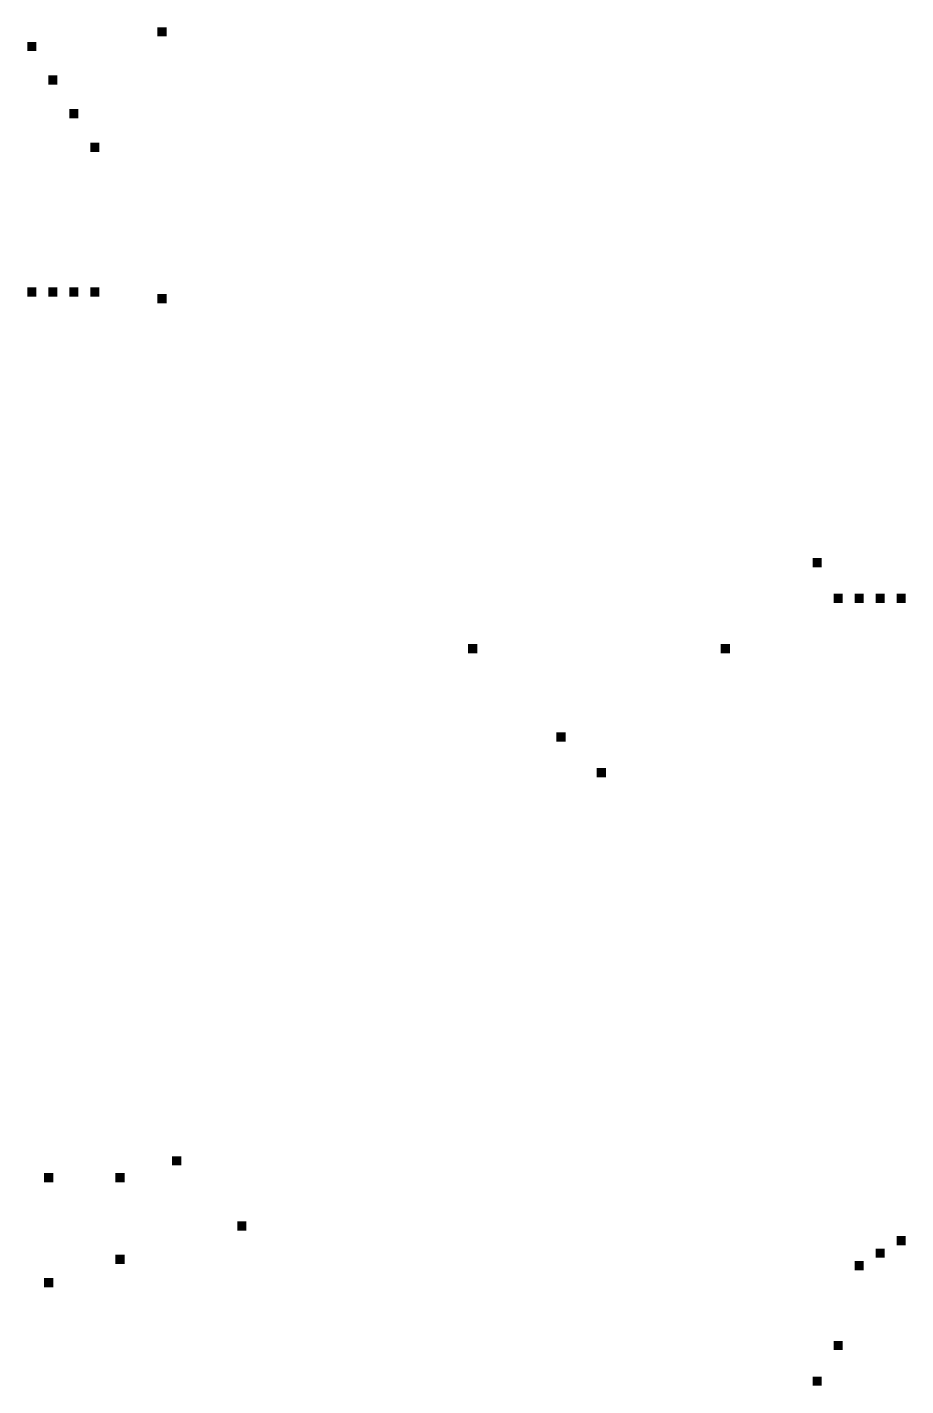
# Model space of a CAD drawing. Extents: x -2.15 to 1.97, y -2.87 to 3.51.
import ezdxf

# ---------------------------------------------------------------- set-up
doc = ezdxf.new("R2010")
doc.units = 0
doc.layers.add('18', color=82, linetype='CONTINUOUS')

# ---------------------------------------------------------------- blocks, each defined once
blk = doc.blocks.new('SQUAREV')
blk.add_solid([(-0.5, -0.5), (0.5, -0.5), (-0.5, 0.5), (0.5, 0.5)])

msp = doc.modelspace()

# ---------------------------------------------------------------- block references
at = {"layer": '18', "xscale": 0.043622, "yscale": 0.043622}
for p in [(-1.515748, 3.484252), (-2.125984, 3.415354), (-2.027559, 3.257874), (-1.929134, 3.100394), (-1.830709, 2.942913), (-2.125984, 2.26378), (-2.027559, 2.26378), (-1.929134, 2.26378), (-1.830709, 2.26378), (-1.515748, 2.232283), (1.555118, 0.994094), (1.653543, 0.826772), (1.751969, 0.826772), (1.850394, 0.826772), (1.948819, 0.826772), (-0.059055, 0.590551), (1.124803, 0.590551), (0.354331, 0.177165), (0.543701, 0.009449), (-1.44685, -1.811024), (-2.047244, -1.889764), (-1.712598, -1.889764), (-1.141732, -2.116142), (1.948819, -2.185039), (1.850394, -2.244094), (-1.712598, -2.273622), (1.751969, -2.30315), (-2.047244, -2.38189), (1.653543, -2.677165), (1.555118, -2.844488)]:
    msp.add_blockref('SQUAREV', p, dxfattribs=at)

doc.saveas('drawing.dxf')
